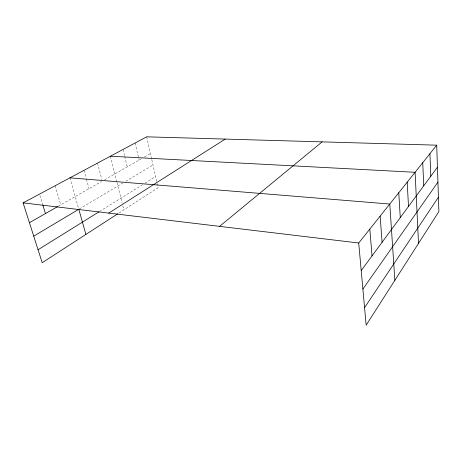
<?xml version="1.0" encoding="UTF-8"?>
<svg xmlns="http://www.w3.org/2000/svg" width="462" height="462" viewBox="0 0 462 462"><rect width="100%" height="100%" fill="white"/><g stroke="black" fill="none" stroke-linecap="round" stroke-linejoin="round"><path stroke-width="0.35" stroke-dasharray="2.31 1.73" d="M119.017 212.988L158.073 187.716L156.832 182.172M99.521 211.515L142.718 184.638M145.12 183.143L155.59 176.628M79.424 208.905L122.753 183.067M125.814 181.243L152.997 165.032M58.27 206.231L101.634 181.468M104.637 179.753L141.482 158.714M144.467 157.011L150.439 153.603M39.923 195.438L42.591 204.152M55.105 185.764L60.707 204.839M69.935 177.835L78.615 208.605M84.061 170.287L86.279 178.453M86.458 179.135L89.045 188.658M97.534 163.092L101.871 179.741M110.389 156.22L116.851 181.964M117.019 182.634L122.13 202.997M122.817 205.746L123.851 209.858M123.042 149.457L124.549 155.717M124.717 156.416L127.241 166.851M135.123 143.001L139.097 160.077M146.679 136.827L151.64 158.98M151.79 159.656L156.676 181.479"/><path stroke-width="0.69" d="M364.564 307.634L438.426 197.216M362.884 289.073L437.93 182.143M361.209 270.565L437.439 167.215M436.711 145.172L438.9 211.55L366.152 325.173L358.714 243L436.711 145.172L146.679 136.827L23.1 202.864L42.198 262.699L117.81 213.767M219.571 226.363L322.135 141.874M108.732 213.103L225.237 139.085M38.063 249.746L98.908 211.896M33.726 236.151L78.8 209.269L85.897 234.419M29.429 222.696L57.658 206.578M110.389 156.22L415.095 172.286L418.52 243.382M69.935 177.835L389.778 204.042L394.866 280.33M23.1 202.864L358.714 243M42.793 204.822L45.461 213.542M369.825 229.071L372.02 255.908M380.151 216.118L382.086 242.267M398.775 192.758L400.265 217.619M407.195 182.195L408.5 206.45M422.747 162.693L423.735 185.799M429.937 153.673L430.786 176.236"/></g></svg>
